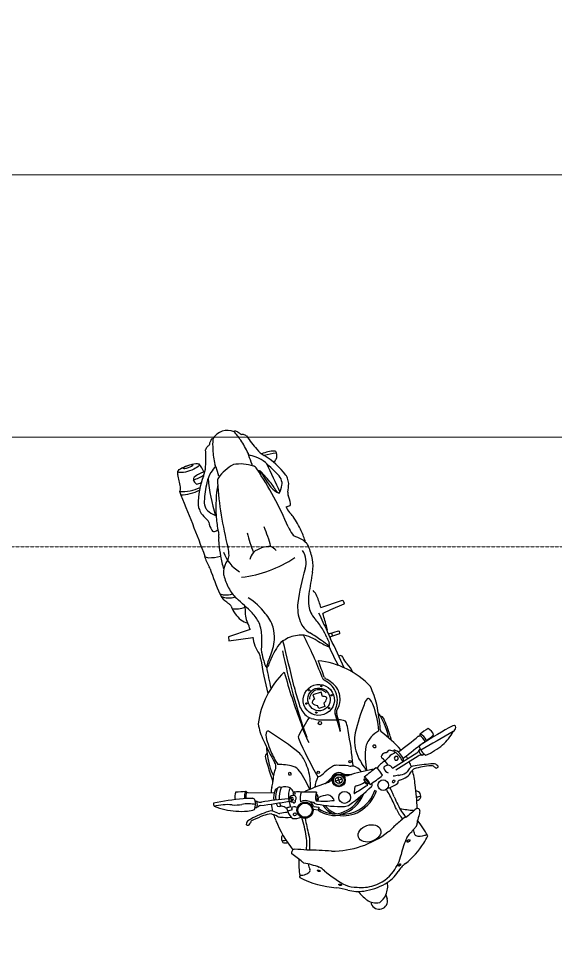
# Model space of a CAD drawing. Header units: millimetres. Extents: x 0 to 71617, y -15450 to 30894.
# Drawn here: x 23377 to 25834, y 14805 to 19061 of the extents above; entities that cross this region are included whole.
import ezdxf

# ---------------------------------------------------------------- set-up
doc = ezdxf.new("R2010")
doc.units = ezdxf.units.MM
doc.linetypes.add('CENTER2', pattern=[1.125, 0.75, -0.125, 0.125, -0.125])
doc.linetypes.add('HIDDEN', pattern=[0.375, 0.25, -0.125])
doc.layers.add('axis', color=40, linetype='CENTER2', lineweight=5)
doc.layers.add('DIM2', color=4, linetype='Continuous', lineweight=5)
doc.layers.add('dwgmodels.com', color=250, linetype='Continuous')
doc.layers.add('WINDOW-PLAN-PANEL', color=15, linetype='Continuous')

# ---------------------------------------------------------------- blocks, each defined once
blk = doc.blocks.new('GRIDLINE-GF')
at = {"layer": 'axis'}
for p, q in [((48410, 1200), (-4020, 1200)), ((48410, 0), (-4020, 0))]:
    blk.add_line(p, q, dxfattribs=at)
blk = doc.blocks.new('BIKE1')
at = {"color": 0}
for p, q in [((-593.2, 253.2), (-623.5, 381)), ((-607.3, 382.7), (-579, 265.2)), ((-555.9, 269.1), (-553.1, 269.1)), ((-635.9, 2.6), (-604.9, 2.6)), ((-620.4, 18.1), (-620.4, -12.9)), ((-54.8, 38.1), (-35.1, 38.1)), ((-46.4, -38.2), (-37.7, -38.2)), ((-543.1, -143.2), (-533.2, -123.8)), ((-533.2, -123.8), (-520.4, -130.4)), ((-1403.5, -159.1), (-1403.1, -263.8)), ((-1385.2, -268.4), (-1365.3, -159.2)), ((-520.4, -130.4), (-531, -151.9)), ((-1403.1, -263.8), (-1385.2, -268.4)), ((-700.7, -407.6), (-660.9, -295.8))]:
    blk.add_line(p, q, dxfattribs=at)
for points in [[(-1394, 179.7), (-1394.8, 279.3), (-1393.9, 284.5), (-1378.5, 286.9), (-1375.8, 283.8)], [(-1375.8, 283.8), (-1370, 217.7), (-1364.9, 179.1)], [(-1272.5, 172.2), (-1269.7, 174.7), (-1268.7, 177.3), (-1268.7, 180), (-1268.2, 220.9), (-1265.6, 223.2), (-1255.4, 222.6), (-1253.2, 220.6), (-1253.2, 177.7), (-1252.3, 176.3), (-1249.6, 174.4)], [(-1268.6, 187.1), (-1253.2, 187.1)], [(-1006.5, 56), (-1027.6, 56), (-1027.6, 16.4), (-1006.5, 16.4)], [(-975.2, 51.2), (-960.1, 51.2), (-960.1, 21.1), (-975.2, 21.1)]]:
    blk.add_lwpolyline(points, dxfattribs=at)
blk.add_lwpolyline([(-639.6, 282.6), (-633.6, 275.2), (-624.1, 276.7), (-620.7, 285.6), (-626.7, 293.1), (-636.2, 291.6)], close=True, dxfattribs=at)
for centre, radius in [((-533.4, 188), 24.2), ((-998.4, 97.3), 3.14), ((-1053, 65.9), 3.14), ((-947, 66.6), 3.14), ((-683.6, 78.9), 5.33), ((-1053.5, 6), 3.14), ((-946.5, 5), 3.14), ((-895.1, 5.1), 7.57), ((-620.4, 2.6), 29.8), ((-620.4, 2.6), 24.6), ((-620.4, 2.6), 15.5), ((-537.1, 2.6), 27.2), ((-999.9, -24.7), 3.14), ((-684.5, -74.8), 5.56), ((-540.2, -187.6), 36.9), ((-540.2, -187.6), 32.5), ((-628.7, -210), 4.27)]:
    blk.add_circle(centre, radius, dxfattribs=at)
for centre, radius, start, end in [((-592, 580.3), 95.6, 177.6746, 194.0403), ((-678.9, 575), 12.6, 76.9625, 133.3868), ((1321.7, 920.7), 2039.2, 190.2718, 194.7386), ((-704, 549.8), 46.8, 26.1471, 53.2377), ((-827, 421.3), 222.4, 21.9863, 42.1105), ((3790.3, 1359.8), 4521.8, 190.0537, 192.2222), ((-676.6, 425.7), 54.2, 90.1486, 131.2311), ((-966, 357.5), 314.1, 15.2934, 22.9313), ((-895.8, 393.5), 296.6, 4.5948, 21.9863), ((-472.6, 508.5), 243.4, 189.9566, 201.0481), ((-662.9, 388.2), 52.1, 90.1283, 136.657), ((-651.6, 368), 66.4, 98.1084, 129.6513), ((-432.2, 398.5), 125.8, 162.6198, 167.6224), ((-520.1, 426), 33.7, 141.6885, 162.6198), ((-526.7, 417.5), 21.5, 123.0455, 165.1662), ((-402.2, 192.9), 292.2, 117.2992, 119.6295), ((-778.6, 804.9), 440.6, 303.0455, 304.1886), ((-534, 447.2), 5.75, 57.3081, 112.2061), ((-534.1, 444.9), 5.41, 304.1886, 13.4717), ((-560.5, 438.5), 32.6, 13.4717, 24.4849), ((-693.4, 430.1), 10.9, 234.7824, 267.0461), ((-2765, -364.3), 2212.2, 17.5111, 20.5922), ((-697.7, 415.7), 5.05, 321.4841, 42.3516), ((-6416.6, -1644.9), 6118, 18.69572, 19.77199), ((-641.3, 462), 60.8, 261.4822, 312.5791), ((-628, 399.6), 6.47, 161.6447, 240.8618), ((-625.4, 425), 31.6, 259.4558, 308.2353), ((-653.3, 372.1), 31.1, 16.4514, 44.5372), ((-618.5, 401.6), 12.7, 353.8099, 43.7023), ((-586.6, 389.8), 21.8, 151.4397, 198.9603), ((432.8, 182.9), 1017.3, 166.2045, 170.8866), ((-243.6, 342.6), 314.3, 165.1662, 179.3535), ((-551.2, 340.6), 20.8, 170.6502, 214.5723), ((-323.4, 374), 236.2, 186.7824, 188.14), ((-536.8, 346.3), 21.1, 195.6007, 226.3492), ((-416.8, -241.2), 608.9, 113.6164, 125.0784), ((-615.7, 242.4), 70.8, 83.1828, 135.2531), ((-597.4, 202.1), 105.6, 94.6554, 127.6264), ((-571.5, 133.4), 203.8, 115.8342, 115.967), ((-571.5, 133.4), 203.8, 101.4997, 105.5113), ((-571.5, 133.4), 203.8, 90.04, 96.9025), ((-513.5, 354.2), 60.3, 204.8385, 225.2666), ((-590, 293.1), 38.6, 16.8748, 28.1788), ((-590.9, -177.2), 514.8, 78.3895, 86.0585), ((-683.5, 286.7), 131.6, 352.3192, 7.6808), ((-601.6, 282.7), 69.6, 16.0634, 43.8852), ((-640, 271.6), 109.6, 357.1693, 16.0634), ((-865.3, -1445), 1812, 74.532, 77.9581), ((-440.7, 316.5), 18.5, 113.0025, 166.8905), ((-436.6, 307), 28.8, 66.9975, 113.0025), ((-400.5, 325.2), 30.8, 161.479, 202.083), ((-440.6, 315.8), 23.4, 347.7189, 49.4779), ((-374.2, 298.6), 8.75, 147.682, 194.1253), ((-368.7, 295.1), 15.3, 111.4124, 147.682), ((-370.9, 300.7), 9.26, 71.4502, 111.4124), ((-385.9, 255.9), 56.6, 46.6447, 71.4502), ((-132.7, -314.7), 632, 100.5617, 108.3316), ((-261.7, 297.4), 7.36, 338.6102, 71.7951), ((-400.1, 138.4), 226.4, 38.3664, 47.9626), ((-820.8, -70.1), 382.2, 114.5076, 155.2879), ((-932.4, -167.9), 448, 84.7908, 96.0044), ((-920.5, 246.3), 11, 114.2904, 184.1478), ((-896.6, 193.3), 69.1, 91.9168, 114.2904), ((-883.7, -192.7), 455.2, 76.2084, 91.9168), ((-970, -446.5), 728.9, 74.7638, 83.8355), ((-738.7, -25.4), 319, 107.8146, 110.8105), ((-818.4, 267.6), 20.9, 97.0429, 148.9421), ((-768.3, -156.7), 440.3, 84.8134, 98.8833), ((-762, -333.9), 625, 88.0793, 95.4117), ((-773, 277), 20.9, 254.7638, 287.4387), ((-772.9, -658.3), 949.6, 86.5172, 88.0793), ((-583.9, 209.7), 109, 135.7741, 147.5345), ((-583.3, 287.4), 94.4, 191.7094, 204.4724), ((-663.1, 287.4), 5.68, 121.2258, 247.2453), ((-558.3, 297.5), 98.9, 184.6707, 206.3764), ((-610.4, 263.2), 54.8, 340.7211, 6.1806), ((-520.3, 265.4), 10.2, 175.2553, 219.2021), ((-601.7, 142.1), 138, 53.8773, 57.8262), ((-661.8, 389), 301, 327.6409, 339.2087), ((4807, 2363.7), 5586.3, 201.7188, 202.3578), ((-285.5, 362.2), 89.7, 226.6447, 248.1932), ((-330.2, 250.4), 30.7, 34.5119, 68.1932), ((-485.3, 143.8), 218.8, 30.2059, 34.5119), ((-323.3, 293.3), 68.4, 325.3178, 1.2365), ((-527.9, 37.2), 389.4, 19.6874, 38.3664), ((-2131.7, 205.3), 9.15, 73.3555, 161.5726), ((-1913, -105.4), 344.8, 108.0354, 130.3202), ((-1776.4, 141.2), 360, 168.3367, 177.41), ((-2127.6, 178.1), 36, 46.4226, 92.2495), ((-2004.4, 181.5), 43.8, 88.8826, 110.5223), ((-2006, 97.9), 127.4, 77.4924, 88.8826), ((-2049, 14.4), 219.4, 61.1287, 71.2448), ((-1674.3, 168.5), 47.5, 92.7951, 115.7933), ((-1660.2, -120.6), 337, 82.371, 92.7951), ((-1636.5, 56.1), 158.7, 60.5947, 82.371), ((-1058.5, 110.2), 113, 93.916, 118.0028), ((-870.7, 285), 72.5, 213.0537, 237.8309), ((-366.8, 845.1), 824.9, 228.8827, 238.1766), ((-649.6, 271.1), 127.4, 189.7947, 210.259), ((-649.2, 240.1), 21.7, 157.8407, 222.4174), ((-654.1, 235.6), 15, 222.4174, 268.0516), ((-600.2, 148.4), 90.4, 97.667, 127.005), ((533.5, 838.9), 1317.5, 206.3764, 207.5485), ((-537, 245.3), 98.9, 189.1404, 217.2502), ((-565.7, 230.4), 47.5, 176.428, 191.747), ((-593.4, 232.1), 19.8, 106.4649, 176.428), ((-605.2, 222.1), 7.2, 191.747, 266.648), ((-603.8, 245.9), 30.9, 266.648, 323.8586), ((-583, 196.9), 56.5, 100.2341, 106.4649), ((-643, 211), 129.8, 355.9181, 19.153), ((-484.5, 89.8), 126.7, 89.2518, 103.1022), ((-407.7, -453.1), 673.8, 95.0127, 96.4036), ((-531.3, 955.7), 740.5, 275.0127, 278.055), ((-480.9, 600.1), 381.3, 278.055, 288.5999), ((-426, 390.6), 181.5, 275.1798, 292.1939), ((1375, 869.7), 1849.4, 200.0058, 201.7406), ((-294, 99), 155, 82.3109, 90.7997), ((-527.4, 119.3), 267.6, 24.8389, 30.2059), ((-226, 258.8), 64.5, 204.8389, 226.7631), ((-271.2, 257.2), 5.08, 246.0867, 325.3178), ((-2011.6, 165.2), 135.7, 161.5726, 186.6396), ((-1779.3, -390.5), 632.2, 112.9636, 120.8547), ((-2124, 183.4), 29.6, 8.3408, 44.4704), ((-2658.1, 5482.7), 5356.5, 276.0032, 277.5316), ((-2003.9, 139.4), 56.7, 78.8942, 112.9636), ((-1999.7, 160.6), 35.1, 58.8723, 78.8942), ((-2035.4, 88.4), 115.6, 42.6685, 62.2047), ((-1931.1, 223.7), 20.8, 234.8811, 275.8178), ((-1916.5, 80.3), 123.3, 77.447, 95.8178), ((-1888.3, 194.3), 6.44, 16.2246, 102.2497), ((-1919.2, 185.3), 38.6, 348.3689, 16.2246), ((-1878, 233.2), 55.7, 266.4928, 297.325), ((-1800.4, 85.8), 110.8, 105.1132, 117.9514), ((-1694.3, -307), 517.7, 96.7177, 105.1132), ((-1718.9, -98.4), 307.7, 86.4918, 96.7177), ((-1767.9, 202), 40.4, 289.6684, 323.2458), ((-1646.8, 111.6), 110.7, 115.7933, 143.2458), ((-1643.4, 86), 101.3, 54.2816, 104.4883), ((-79.6, 2818.7), 3012.4, 240.5947, 242.4683), ((-1447, 116.3), 62.7, 92.1912, 120.6764), ((-1405.8, -960.5), 1140.3, 89.4076, 92.1912), ((-1995.9, 6202.8), 6073.1, 275.87536, 276.74626), ((-1405.8, -960.5), 1140.3, 87.4921, 87.9429), ((-1464.6, -2302.8), 2483.9, 86.0006, 87.4921), ((-1282.5, 185), 13.4, 228.3717, 272.5703), ((-1300.1, 577.5), 406.3, 272.5703, 277.8142), ((-864.4, -2597.3), 2798.3, 94.8236, 97.8142), ((-1147.7, 190.8), 10.1, 143.7566, 209.881), ((-1146.8, 190.1), 11.2, 89.3541, 143.7566), ((-1145.9, 274.5), 73.2, 269.3541, 298.0028), ((-658.8, 262), 114.9, 208.6505, 234.0145), ((385.2, 18.6), 1013, 171.0744, 177.2769), ((-563.8, 103.5), 96.9, 98.1718, 124.8928), ((928.3, 689.2), 1628.2, 198.1118, 200.5895), ((-1011.9, 25.5), 467.9, 13.0959, 21.8308), ((-398.3, -275.9), 484.5, 95.7703, 103.3735), ((-80.6, -3420.4), 3645.1, 95.1798, 95.7703), ((-166.3, 255), 190.1, 201.7406, 209.0548), ((-24.1, 473.6), 359.3, 226.7631, 232.9499), ((22.5, 535.2), 436.6, 232.9499, 238.4314), ((-2397.8, 681.7), 591.2, 284.8144, 292.2225), ((-2227.7, 265.4), 141.6, 292.2225, 310.3202), ((-2033, 34.2), 137.5, 120.8547, 141.4354), ((-1688.7, -1347.8), 1507.5, 93.9083, 105.4033), ((-1714.4, -653.8), 851.8, 110.0012, 114.9453), ((-2293, 1138.4), 1044, 282.7538, 286.9342), ((-1939.6, -35), 193.3, 102.7208, 110.0012), ((-2034.6, 245.2), 115, 293.4544, 316.5817), ((-2153.2, 910.9), 776.4, 282.7208, 283.8511), ((-1975.7, 191.3), 35.2, 283.8511, 315.8016), ((-1800.8, 294.2), 138.2, 273.9083, 289.6684), ((-2178.8, -4.9), 548.9, 347.9178, 15.2807), ((-1082.8, 847.8), 844.6, 233.5775, 244.3539), ((-1387.5, 309.5), 182.9, 242.4683, 260.3157), ((-1399.1, 241.3), 113.7, 260.3157, 292.9201), ((-1222.4, -176.8), 340.3, 103.1881, 112.9201), ((-805.3, -485.9), 762.9, 125.7655, 130.4812), ((-1240.8, -98.3), 259.6, 93.3235, 103.1881), ((-1574.4, 502.6), 501.9, 309.3531, 316.2024), ((-1335, 1525.1), 1366.5, 273.3235, 274.556), ((309.7, -2034), 2670.7, 124.774, 125.7655), ((-1224.8, 141.7), 21.3, 57.8925, 94.556), ((-1214.2, 157), 2.8, 319.0864, 74.5547), ((-1249.7, 833), 676.2, 273.2369, 281.1983), ((-980.2, 2.6), 134.6, 108.2755, 137.106), ((-1000.6, 31.5), 101.3, 69.2816, 102.4603), ((-720.4, 275.4), 154.4, 238.1766, 254.8449), ((-586.6, 453.1), 316.6, 243.8001, 264.0238), ((545.8, -4029.9), 4328, 105.6201, 106.1511), ((-558.3, 76.6), 54.9, 87.8138, 133.2816), ((-557.5, 128.6), 14.1, 24.9064, 79.981), ((-1407.8, -266.3), 951.6, 17.1601, 24.9064), ((-624.1, 13.1), 165.4, 11.4777, 53.2142), ((-624.1, 13.1), 172.8, 11.4777, 53.2142), ((-402.1, 124), 79.7, 11.0738, 29.0548), ((-719.6, 2.8), 418.6, 340.96, 19.04), ((-313.4, -11.5), 205.1, 34.6355, 58.4314), ((-21.2, 218.5), 148.8, 199.6874, 218.831), ((-2245.5, 48.7), 41.7, 118.0313, 133.9821), ((-2270, 94.5), 10.3, 298.4146, 340.5296), ((-2211.1, 73.7), 52.2, 143.3043, 160.5296), ((-2238.8, 94.3), 17.6, 116.244, 143.3043), ((-2123.5, -338.8), 432.3, 96.1558, 105.2681), ((-2162.1, 123.2), 33, 256.4047, 275.9733), ((-1839.1, -120.5), 385.6, 141.4354, 146.8907), ((-2125, -347.1), 438.7, 88.7124, 94.3919), ((-1944.3, -23.6), 201.1, 143.6412, 170.1579), ((-2115.3, 87), 4.47, 23.3599, 88.7124), ((-2086.5, 81.1), 24.7, 96.0991, 143.6412), ((-2067.7, 110.2), 10.3, 125.5402, 188.8365), ((-2056.3, 96.3), 24.8, 129.2329, 150.1113), ((-2057.4, 97.5), 23.2, 102.7538, 129.2329), ((-1372.2, 245.1), 176, 244.3539, 272.692), ((-1368.8, 174.3), 105.2, 272.692, 310.4812), ((-1107.1, -67.2), 235, 129.3531, 139.9741), ((7403.6, -303525.7), 303736.3, 91.602057, 91.617115), ((-1091.3, 118.1), 36.2, 271.2831, 297.2952), ((-1088.8, 115), 23.1, 271.6021, 295.5273), ((-995.3, 12.8), 107.9, 97.6709, 137.3661), ((-1000, 25.5), 94.7, 63.1673, 95.866), ((-995.2, 45.7), 86, 37.1571, 69.2816), ((-649.9, 502.8), 498.7, 231.9564, 236.0898), ((-914.4, 110.7), 25.8, 237.6564, 272.7032), ((-915.4, 106.2), 14.1, 217.1571, 277.8198), ((-947, -577.9), 671, 79.9109, 87.1364), ((-737.3, 35.8), 154.7, 150.6253, 161.7727), ((-857.5, 103.4), 16.7, 87.8507, 150.6253), ((-866.6, -138.9), 259.2, 80.1366, 87.8507), ((-1079.3, -1664.6), 1799.6, 76.5997, 81.7875), ((-711, 310), 190.2, 254.8449, 286.1511), ((-696.8, 85.8), 34.6, 325.818, 0.2319), ((-594.6, 32.5), 86.1, 109.5082, 141.7206), ((-539.1, 82.4), 42.9, 121.9912, 140.5681), ((-812.9, 79.1), 242.6, 358.0569, 7.2278), ((-557.3, 111.6), 8.48, 78.9558, 121.9912), ((7230.5, 1934.3), 7994.7, 193.11742, 193.5829), ((-622.2, -28.6), 153.8, 357.4083, 51.2406), ((-294.7, 1.4), 182.4, 359.4229, 34.6355), ((-264.8, 22.4), 163.9, 10.3306, 38.831), ((-2224.1, 10.4), 78.6, 138.5451, 220.7158), ((-2283.2, 65), 2.61, 135.2778, 275.1472), ((-2231.7, 29.4), 65.2, 130.9604, 144.9159), ((-2143.5, -265.4), 356.3, 105.2681, 113.0504), ((-1771.6, -577.4), 631.4, 86.4556, 95.0128), ((-1612.4, 10.4), 127.5, 160.5506, 199.3551), ((-1668.6, -19.6), 96.7, 113.6367, 131.4749), ((-729, -68.3), 587.8, 168.9221, 172.2962), ((-1220.4, 27.9), 87.1, 139.9741, 168.9221), ((-1044.7, -1579.9), 1662.4, 91.5788, 98.8413), ((-1000.1, 36.3), 43.5, 112.1443, 251.8591), ((-979.9, 49.4), 27.4, 128.7103, 166.1667), ((-994.6, 67.8), 3.78, 51.2897, 128.7103), ((-1009.4, 38.6), 36.4, 20.2092, 61.9256), ((-932.1, -1171.7), 1256.8, 85.3034, 89.1357), ((-3862.1, 1064.8), 3135.2, 340.3649, 341.7727), ((387.3, -369.9), 1142.1, 157.5453, 160.4049), ((-776.1, 106.5), 154.6, 330.1062, 345.076), ((-697.9, 62), 71.4, 337.9528, 3.7977), ((-563.5, 68.8), 7.2, 163.6547, 237.4742), ((-480.8, 198.5), 161, 237.4742, 247.2547), ((-542, 51.3), 1.65, 231.1512, 352.4453), ((-555.5, 53.1), 15.2, 352.4453, 13.5829), ((-622.2, -28.6), 146.3, 357.4083, 45.6298), ((-599.7, 18.1), 147.9, 330.4618, 11.4777), ((-599.7, 18.1), 140.5, 339.1093, 11.4777), ((-119.9, -31.2), 95, 46.7731, 81.5451), ((-388.2, -0.1), 289.4, 349.6694, 10.3306), ((-1944.3, 45.2), 201.1, 189.8421, 216.3588), ((-1205.7, 4.7), 106, 176.5019, 195.4441), ((-979.9, 22.9), 27.4, 193.8333, 231.2897), ((-994.6, 4.5), 3.78, 231.2897, 308.7103), ((-1009.4, 33.7), 36.4, 298.0744, 339.7908), ((-1041.8, 58.6), 140.8, 323.469, 340.3649), ((-658.7, 3.7), 31.4, 162.3629, 194.7716), ((-620.4, 2.6), 34.5, 109.2277, 250.7723), ((-540.1, 1.7), 43.5, 342.8399, 17.1601), ((-115.6, -27.3), 89.3, 17.7738, 47.0732), ((-38.2, 0), 38.2, 270.77, 85.3275), ((-2283.2, -43.4), 2.61, 84.8528, 224.7222), ((-2143.5, 287.1), 356.3, 246.9496, 254.7319), ((-1770.7, 598.4), 631.4, 264.8929, 273.4501), ((-1652.7, 22.8), 96.9, 214.3409, 236.2492), ((-1232.1, -15.3), 76.1, 186.2285, 221.3783), ((-3569.4, -26846.8), 26908.1, 84.71303, 85.17469), ((-984.8, 16.3), 69.8, 301.0531, 323.469), ((400, 1080.1), 1739.4, 219.8149, 222.9578), ((-261.6, 108.4), 442, 194.7716, 200.3744), ((-776.1, -101.3), 154.6, 14.924, 29.8938), ((-697.9, -56.7), 71.4, 356.2023, 22.0472), ((-1037.1, 155.2), 563.7, 329.8329, 342.8399), ((-591.1, -30), 115.2, 303.1784, 357.4083), ((-591.1, -30), 122.7, 305.1426, 357.4083), ((-300.7, 3), 188.3, 335.2733, 358.9657), ((-103.4, 7.9), 73.3, 304.6592, 353.7999), ((-2231.7, -7.7), 65.2, 215.0841, 229.0396), ((-2245.5, -27), 41.7, 226.0179, 241.9687), ((-2270, -72.8), 10.3, 19.4704, 61.5854), ((-2211.1, -52), 52.2, 199.4704, 216.6957), ((-2238.8, -72.6), 17.6, 216.6957, 243.756), ((-2123.5, 360.4), 432.3, 254.7319, 263.8442), ((-2162.1, -101.5), 33, 84.0267, 103.5953), ((-1839.1, 142.1), 385.6, 213.1093, 218.5646), ((-2125, 368.8), 438.7, 265.6081, 271.2876), ((-2086.5, -59.4), 24.7, 216.3588, 263.9009), ((-1688.7, 1369.4), 1507.5, 254.5967, 266.0917), ((-1359.4, -345.2), 289.8, 108.4328, 129.3189), ((-1384.9, -226.7), 169.9, 88.1163, 112.9033), ((-1384.2, -207), 150.2, 66.1244, 88.1163), ((-1424.2, -297.3), 248.9, 47.1943, 66.1244), ((-1018.7, 144.7), 342.6, 217.8558, 225.1623), ((-903.6, 2872.6), 2945.8, 262.9793, 266.9309), ((-805.5, 96.2), 401.4, 205.1808, 243.7997), ((-1015.3, 2579.8), 2658.8, 266.69, 272.0186), ((-996.1, 960.7), 1018.2, 264.713, 269.3089), ((-906.8, 2453), 2526.6, 266.4948, 271.2166), ((-1006.6, 90.2), 147.6, 269.3089, 281.6709), ((-994.8, 33), 89.3, 281.6709, 301.0531), ((-907.8, 531), 608.5, 268.6961, 277.5645), ((-978.7, 1427.8), 1542.3, 274.3611, 281.7086), ((-731.3, -81), 65.7, 358.7421, 32.6352), ((-563, 17.2), 143, 224.1459, 244.5055), ((865.6, -24.7), 1492.7, 181.4104, 185.4663), ((-434.7, -98), 141.4, 167.6902, 184.7088), ((-559.1, -69.6), 13.9, 123.3076, 172.3472), ((-499.2, -160.8), 123, 114.3117, 123.3076), ((-875.5, 14.8), 341.2, 335.7956, 349.5418), ((-541.9, -66.3), 19.3, 84.3868, 114.3117), ((-563.5, 5.8), 112.1, 284.2117, 314.7321), ((-563.5, 5.8), 104.7, 287.8497, 323.9846), ((-302.3, -10.3), 184.7, 322.8579, 339.237), ((-279.9, -19.8), 179.3, 326.2911, 349.6694), ((-169.3, 103.5), 189.4, 288.3158, 304.5871), ((-2397.8, -660), 591.2, 67.7775, 75.1856), ((-2227.7, -243.8), 141.6, 49.6798, 67.7775), ((-2150.7, -127.5), 3.61, 111.2122, 184.1019), ((-2033, -12.5), 137.5, 218.5646, 239.1453), ((-1915.3, 742.1), 885.2, 256.6375, 267.8158), ((-1786.9, 453), 613.6, 241.5818, 254.8616), ((-1781.4, 16.4), 177.6, 271.1659, 309.3189), ((-79.6, -2797), 3012.4, 117.5317, 119.4053), ((-1397, -298.9), 188.8, 96.5932, 113.4298), ((-1407.1, -261.3), 150.4, 69.6727, 94.399), ((1135, 6404.4), 6983.7, 249.11261, 249.59378), ((-990.1, 164.6), 377, 224.2133, 233.2544), ((-1072, 82.9), 269.3, 227.1943, 237.3599), ((26.3, -1410.7), 1523.6, 122.558, 129.1807), ((-861.7, -94.7), 15.3, 222.9578, 271.3931), ((-734.9, -262.8), 147.6, 91.4872, 113.2637), ((-717.7, -339.1), 224.9, 75.0382, 95.3591), ((-703.2, -330.2), 212.8, 67.8584, 78.2042), ((2370.9, -1161.7), 3152, 160.5513, 161.8216), ((-566.8, -72.9), 52.3, 228.8212, 272.6641), ((-629.6, -212.9), 116.6, 54.207, 62.4354), ((-571.1, 326.6), 611.7, 301.8128, 312.8525), ((274.7, -389.8), 487.4, 146.2911, 152.7856), ((-2199.5, -164), 2.11, 264.9802, 314.9022), ((-2142.3, -279.1), 151.8, 94.5108, 109.9379), ((-1878.9, -108), 276.1, 184.1019, 194.7908), ((-2351.5, -177.3), 216.5, 357.8407, 11.806), ((-1913, 127), 344.8, 229.6798, 251.9646), ((-2166.6, -164.8), 55.8, 346.2821, 10.3012), ((-2265.1, -192.3), 174.6, 336.5643, 8.1726), ((-1779.3, 412.2), 632.2, 239.1453, 247.0364), ((-2003.9, -117.7), 56.7, 247.0364, 281.1058), ((-1999.7, -138.9), 35.1, 281.1058, 301.1277), ((-2035.4, -66.7), 115.6, 297.7953, 317.3315), ((-1954.9, -138.7), 7.76, 305.2308, 355.6577), ((-1810.7, 365.2), 522.6, 254.8616, 262.1193), ((-1893.6, -157.7), 12.3, 8.2878, 24.7392), ((-1344.2, 3735.5), 3925.1, 262.1193, 262.4336), ((-1919.2, -163.7), 38.6, 343.7754, 11.6311), ((-1865.5, -189), 33.9, 59.6412, 82.4336), ((-1803.7, -71.3), 99.1, 243.2372, 260.7235), ((-1731.8, 152.8), 333.6, 254.7293, 264.2829), ((-1800.8, -272.5), 138.2, 70.3316, 86.0917), ((-1767.9, -180.3), 40.4, 36.7542, 70.3316), ((-1646.8, -89.9), 110.7, 216.7542, 244.2067), ((-1610.2, -156.4), 102.4, 330.4899, 3.6368), ((-1490.3, -1.7), 149.3, 260.2695, 266.4521), ((-1450.1, -42.3), 119.2, 245.4937, 276.8633), ((-1499.1, -124.6), 72.8, 303.6247, 330.3701), ((-1410.1, -374.5), 215.4, 88.2277, 96.8633), ((-1332.3, 7.7), 170.2, 258.3144, 285.849), ((-1237.1, 192.9), 339.8, 259.3256, 266.8358), ((-1275.6, -192.1), 37.5, 70.4573, 105.849), ((-966.7, 1610.7), 1792.1, 260.4818, 265.7301), ((-1233.7, 137.2), 284.4, 265.5475, 271.4602), ((-1224.4, -138.4), 8.98, 256.5799, 0.6091), ((-507.4, 5017.1), 5209.6, 262.1679, 263.2775), ((-707.4, -200.9), 47.6, 102.1551, 146.9462), ((-609.1, -480.8), 344, 92.232, 108.3688), ((-543, -186), 41.5, 132.6192, 191.8182), ((-755.8, -37.9), 218.9, 327.5304, 332.479), ((-538.7, -199.3), 55.2, 92.5806, 124.8623), ((-564.3, -124.3), 15, 279.8772, 345.1056), ((954.2, -686.4), 1392.5, 156.6179, 161.2287), ((-560.6, 3.5), 436.5, 314.1174, 337.0132), ((-2199.9, -215.4), 3.87, 55.308, 87.2376), ((-2105.8, -128.4), 64.1, 231.3685, 242.716), ((-2132, -156.3), 29.3, 263.752, 312.2349), ((-2271.3, -201.7), 192.2, 341.5622, 8.2819), ((-2004.4, -159.8), 43.8, 249.4777, 271.1174), ((-2006, -76.2), 127.4, 271.1174, 282.5076), ((-2049, 7.2), 219.4, 288.7552, 298.8713), ((-1931.1, -202), 20.8, 84.1822, 125.1189), ((-1916.5, -58.6), 123.3, 264.1822, 282.553), ((-1888.3, -172.7), 6.44, 257.7503, 343.7754), ((-1936.5, -174.7), 171.5, 339.5994, 358.4825), ((-1708.4, 104), 288.8, 258.6786, 270.8839), ((-1674.3, -146.8), 47.5, 244.2067, 267.2049), ((-1660.2, 142.3), 337, 267.2049, 277.629), ((-1636.5, -34.4), 158.7, 277.629, 299.4053), ((-1665.9, -185.6), 82, 334.6983, 1.0028), ((-1649, -178.8), 82.3, 315.0186, 1.3062), ((-1519.6, -251.9), 46.4, 105.8775, 123.7791), ((-1532, -75.2), 132.1, 269.8798, 303.6247), ((-513.2, -327.3), 279.4, 146.9462, 161.3604), ((-638.3, -249.3), 36.8, 86.4191, 123.669), ((-625.6, -210.9), 10.5, 138.6275, 188.8118), ((-583.6, -208.4), 50.1, 143.1877, 174.8894), ((-572.7, -109.2), 85.9, 233.5694, 262.669), ((-604.9, -223.6), 18.4, 132.997, 171.4012), ((-609.9, -218.3), 11.1, 65.9194, 132.997), ((-617.1, -234.5), 28.9, 38.8931, 65.9194), ((-527.1, -811.1), 598.9, 80.2128, 88.6271), ((-402.4, 361.6), 569.3, 259.6234, 267.4361), ((-433.3, -329.4), 122.4, 70.9269, 87.4361), ((-44.6, -404.2), 298.9, 139.4456, 153.6431), ((-225.8, -249.2), 60.5, 112.2056, 139.4456), ((-2175.7, -213.9), 32, 231.8737, 261.0538), ((-2213.3, -843.9), 599.2, 81.3322, 86.8859), ((-2127.2, -279.1), 27.9, 47.3112, 81.3322), ((-1357.9, -12808.6), 12569.1, 91.94675, 93.40717), ((-1805.6, -223.4), 31.8, 303.5398, 339.5994), ((-1795.2, 117.3), 367.3, 271.1274, 279.4223), ((-1678.4, -586.9), 346.6, 97.6319, 99.4223), ((-1709.3, 779.4), 1022.9, 269.1548, 276.0133), ((-1631.2, -208.6), 41.2, 314.756, 343.0636), ((-1601.2, -174.5), 63.4, 269.1593, 303.8426), ((10846.8, -18739.2), 22288.4, 123.77905, 123.8426), ((-929.3, -234.1), 8.26, 147.7007, 252.7536), ((-899.3, -186.7), 64.1, 239.6025, 275.425), ((-1010, 824.8), 1095.5, 275.5843, 281.5681), ((-888.8, 409.2), 659.7, 269.6179, 273.7967), ((-866.3, 90.8), 340.6, 273.5614, 285.0363), ((-783.3, -282.5), 34.7, 63.4819, 101.5681), ((-792.1, -300), 54.2, 47.4321, 63.4819), ((-613, -258.5), 60.7, 138.8998, 178.8985), ((-598.7, -157), 86.1, 225.746, 259.4387), ((1487.9, -734.4), 2159.3, 166.8749, 170.1221), ((-3983.6, 303.3), 3425.3, 348.6054, 350.8282), ((-604.8, -223.6), 18.5, 171.4012, 233.1878), ((-608.4, -228.2), 7.19, 327.7013, 244.7726), ((-696.6, -208.1), 89.2, 336.2554, 343.153), ((-576.2, -68.5), 177.3, 257.5453, 270.2324), ((-605.6, -234.5), 6.57, 90.8946, 160.9915), ((-612.8, -233.6), 1.55, 346.8149, 52.2552), ((-616.1, -240), 15.9, 15.5839, 49.0146), ((-618.6, -236.1), 17.8, 338.1554, 1.1748), ((-603.9, -229.1), 9.38, 288.7652, 353.1275), ((-593.2, -219.3), 3.32, 49.9302, 175.5822), ((-592, -222.9), 4.24, 247.6133, 313.0646), ((-596, -223.1), 8.02, 6.4358, 52.4329), ((-590.5, -223.5), 2.82, 298.7605, 27.02), ((153.4, -346.7), 735.8, 172.1199, 173.4857), ((-547.1, -238.3), 25.1, 136.6761, 190.0817), ((-565.9, -251.8), 10.8, 61.4501, 123.0455), ((-571.8, -242.7), 0.00000145, 283.3685, 7.1222), ((-513.7, -250.9), 47.8, 169.6325, 196.5919), ((-558.4, -198.2), 66.3, 269.0623, 303.3025), ((-602.4, -220.4), 87, 337.5353, 3.5191), ((-462.7, -437.7), 220, 69.9365, 80.2128), ((-1694.2, -3976.1), 3980.9, 70.4154, 70.9269), ((-438.3, -370.8), 148.8, 60.6974, 69.9365), ((611.3, -689.9), 1075, 155.159, 158.127), ((-284.8, -88.1), 165.9, 263.8536, 273.1709), ((-275.2, -262.4), 8.56, 34.3577, 92.7286), ((-2243.6, -405.3), 199.6, 45.9876, 47.3112), ((-936.2, 70.4), 337.6, 262.0777, 275.5843), ((-748.1, 225.2), 502.6, 255.7838, 265.7106), ((-824.2, -263.4), 19, 195.4672, 267.237), ((-717.8, 1940.3), 2225.2, 267.237, 270.1604), ((-769.2, -55.6), 221, 265.7106, 278.7058), ((-689.3, -188.1), 97.7, 227.4321, 244.8343), ((-570.7, 64.3), 376.5, 244.8343, 248.0348), ((-752.2, -385.6), 108.6, 53.5919, 68.0348), ((-657.2, -269.2), 20.3, 144.5459, 195.324), ((-599.9, -184.4), 118.4, 229.5516, 256.6914), ((-666.3, -281.7), 8, 148.0547, 239.4916), ((-593, -163.9), 123.5, 229.2095, 255.5708), ((-610.8, -219.9), 90.9, 229.0715, 258.4106), ((-595.7, -207.5), 80.5, 260.1237, 271.8216), ((-615.2, -287.7), 22, 323.1922, 359.1293), ((-567.4, -292.1), 26.1, 121.5626, 170.9868), ((-586.4, -263), 8.66, 307.8567, 358.9929), ((-564.4, -208.4), 56.3, 256.315, 274.985), ((-435.1, -309), 128.2, 161.4473, 176.5582), ((-699.6, -224.2), 172.4, 332.5409, 347.7324), ((-359, -295.5), 27.9, 167.393, 183.7147), ((-382.1, -297), 4.76, 183.7147, 229.8888), ((-37.1, -750), 552.7, 120.7205, 127.1604), ((-230.7, -39.7), 268.5, 246.5527, 263.2125), ((-297.9, -311.2), 42.4, 110.1864, 120.7205), ((-296.7, -277.1), 34.6, 358.1758, 34.3577), ((-325, -283.8), 63.1, 339.5598, 5.1482), ((-652.2, -250.1), 59.8, 233.5919, 255.652), ((-566, -95.3), 235.5, 244.5771, 244.9987), ((-566, -95.3), 235.5, 257.6097, 265.6379), ((-606.8, -273.8), 28.6, 259.0843, 288.7902), ((-100.6, -357.7), 487.6, 177.5296, 187.8801), ((-485.6, -392.2), 116.2, 134.8824, 151.4467), ((-258.9, -392.4), 319.7, 170.6265, 177.0304), ((-447.3, -429), 154.9, 133.5824, 145.0946), ((-579.1, -298.3), 16.3, 314.8546, 349.4764), ((-566, -95.3), 235.5, 269.7204, 276.4954), ((-571.8, -298.1), 25.7, 313.5824, 347.5815), ((-562.2, 169.1), 499, 272.6302, 290.5822), ((-448.8, -314.1), 17.6, 200.7562, 243.4375), ((-443.3, -303), 30, 243.4375, 277.6458), ((-385.4, -330.8), 53.9, 161.5615, 182.0383), ((-438, -324), 8.82, 261.6231, 340.6004), ((-506.8, -300.1), 81.6, 340.8056, 352.4171), ((-367.2, -289.6), 21.2, 211.5939, 251.0839), ((-372.7, -305.7), 4.15, 251.0839, 293.7732), ((-259, -302.6), 7.54, 205.5373, 287.8487), ((-634.1, -391), 16.8, 149.9281, 177.9115), ((-681.5, -354.6), 43.1, 319.5262, 347.4933), ((-614.3, -377.9), 12.3, 158.8153, 212.6753), ((1783.4, -204.1), 2367.8, 184.1596, 185.3719), ((-1256, -306), 556.9, 343.7911, 348.5982), ((-712.9, -403.6), 12.8, 282.7137, 341.7592), ((-674.1, -386.1), 46.7, 219.8297, 263.7134), ((-673.4, -385.9), 41.1, 221.3475, 263.8809), ((-282.8, -530.9), 408.4, 161.05, 167.0458), ((-656.2, -402.7), 13.7, 104.3435, 161.05), ((-663.6, -464.7), 75.3, 52.5782, 86.9885), ((-503.8, -474.2), 155.8, 149.0273, 172.0064), ((-646, -422), 37.9, 63.0481, 95.3805), ((-635.4, -401.3), 14.6, 36.1075, 63.0481), ((-683.6, -396.6), 60.1, 355.9763, 11.5415), ((-711.1, -413.7), 93.8, 344.6261, 5.43), ((-395.2, -400.4), 189.8, 187.2841, 194.3561), ((-685.8, -423.4), 51.9, 227.0617, 266.8106), ((891.8, -801.1), 1613.7, 167.0458, 171.8949), ((-816.7, -430.3), 160.1, 335.8329, 352.0064), ((-1058.9, -318.1), 454.5, 337.9838, 344.6261), ((-553.1, -439.4), 27.3, 197.3213, 242.8253), ((-521.4, -423.1), 52.6, 182.8638, 194.7938), ((-540.3, -415), 38.6, 214.037, 228.3601), ((-593.7, -475), 41.7, 34.4221, 48.3601), ((-564.6, -461.7), 2.17, 242.8253, 313.2464), ((-576, -449.6), 18.8, 313.2464, 336.2944), ((-564.2, -454.8), 5.98, 336.2944, 34.4221), ((-924.6, -372.4), 309.6, 318.9399, 337.9838), ((-448.3, -595.6), 243.6, 155.8329, 175.3415), ((-695.9, -557.6), 18.8, 238.2424, 284.7036)]:
    blk.add_arc(centre, radius, start, end, dxfattribs=at)
for centre, major_axis, ratio in [((-714.8, 207.2), (-7.7, -0.41), 0.75661), ((-534.3, 238.3), (-4.52, 5.52), 0.5854), ((-254.8, 215.8), (-3.41, 7.23), 0.497662), ((-163.4, 140.2), (-3.61, 6.01), 0.450535), ((-999.4, 36), (-52.2, -0.2), 0.981097), ((-575.1, 119.9), (-13.5, -5.2), 0.274721), ((-344.8, 57.4), (-0.3, -53.4), 0.707626), ((-578.6, -116.9), (13.1, -4.5), 0.23888), ((-2192.7, -188.2), (0, 52.1), 0.249971), ((-165.7, -145.4), (-4.02, -5.44), 0.427555), ((-720, -199.9), (-7.58, -0.15), 0.569493), ((-257.8, -217.8), (-4.07, -6.44), 0.399509), ((-537.4, -238.2), (-6.44, -1.33), 0.951055)]:
    blk.add_ellipse(centre, major_axis=major_axis, ratio=ratio, dxfattribs=at)
blk.add_ellipse((-997.3, 34.2), major_axis=(0, -71.6), ratio=0.986941, start_param=-7.853981633974483, end_param=-1.570796326794897, dxfattribs=at)
at = {"color": 0, "extrusion": (0, 0, -1)}
blk.add_ellipse((-2199.7, -188.8), major_axis=(0, 22.7), ratio=0.200745, dxfattribs=at)

msp = doc.modelspace()

# ---------------------------------------------------------------- linework, layer by layer
at = {"layer": 'WINDOW-PLAN-PANEL', "linetype": 'HIDDEN', "lineweight": 9, "elevation": 0}
msp.add_lwpolyline([(28506.5, 16646.2), (22996.5, 16646.2), (22996.5, 18136.7), (20296.5, 18136.7), (20296.5, 23746.7)], dxfattribs=at)

# ---------------------------------------------------------------- block references
at = {"layer": 'DIM2'}
msp.add_blockref('GRIDLINE-GF', (23206.5, 17146.7, 0), dxfattribs=at)
at = {"layer": 'dwgmodels.com', "color": 18, "true_color": 0x000000, "rotation": 288.7745457189781}
msp.add_blockref('BIKE1', (25039.3, 14990.1), dxfattribs=at)

doc.saveas('drawing.dxf')
